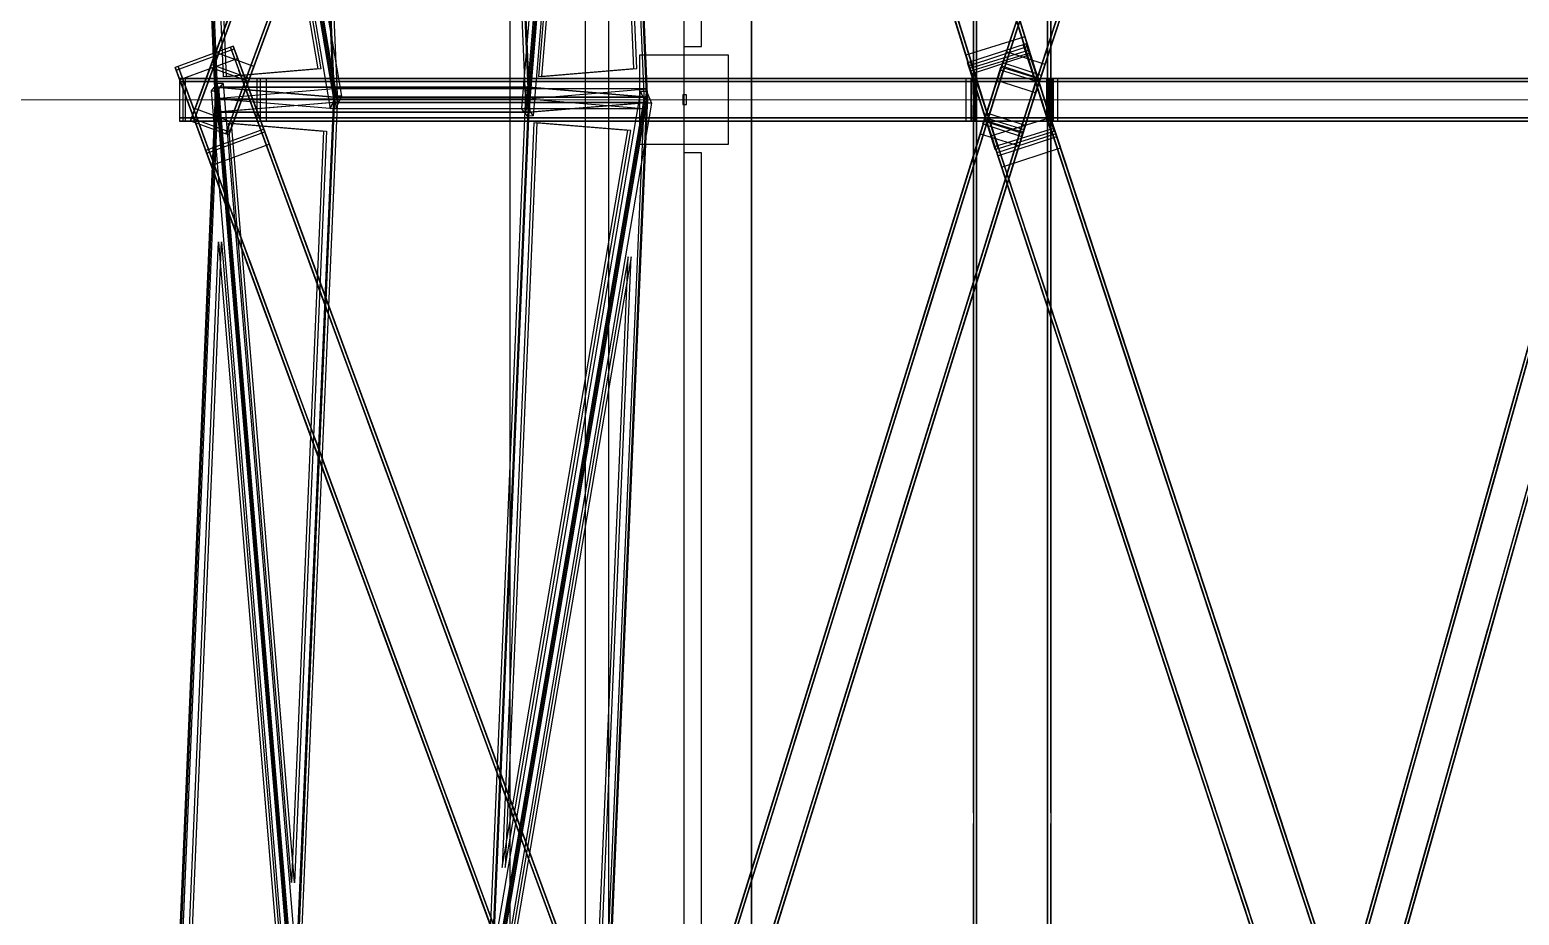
# Model space of a CAD drawing. Header units: millimetres. Extents: x -52000 to 48850, y -48850 to 51750.
# Drawn here: x -27384 to -19679, y -4219 to 362 of the extents above; entities that cross this region are included whole.
import ezdxf

# ---------------------------------------------------------------- set-up
doc = ezdxf.new("R2010")
doc.units = ezdxf.units.MM
for name, color, linetype, lineweight in [('D-BMK-AXIS', 7, 'Continuous', 13), ('D-STR-BASE', 7, 'Continuous', 25), ('D-STR-STRC', 7, 'Continuous', 25)]:
    doc.layers.add(name, color=color, linetype=linetype, lineweight=lineweight)

msp = doc.modelspace()

# ---------------------------------------------------------------- linework, layer by layer
at = {"layer": 'D-BMK-AXIS'}
msp.add_line((-52000, 0), (43500, 0), dxfattribs=at)
at = {"layer": 'D-STR-BASE'}
for points in [[(-24900, -22900), (24900, -22900), (24900, 22900), (-24900, 22900)], [(-24390, 22450), (-24390, -22450), (-24510, -22450), (-24510, 22450)], [(-24390, 22450), (-24390, -22450), (-24510, -22450), (-24510, 22450)], [(-24000, 22000), (-24000, -22000), (-23650, -22000), (-23650, 22000)], [(-24000, 22000), (-24000, -22000), (-23650, -22000), (-23650, 22000)], [(-24000, 22000), (-24000, -22000), (-23650, -22000), (-23650, 22000)], [(-24000, 22000), (-24000, -22000), (-23650, -22000), (-23650, 22000)], [(-24000, 22000), (-24000, -22000), (-23650, -22000), (-23650, 22000)], [(-24000, 22000), (-24000, -22000), (-23650, -22000), (-23650, 22000)], [(-24000, 22000), (-24000, -22000), (-23650, -22000), (-23650, 22000)], [(-24000, 22000), (-24000, -22000), (-23650, -22000), (-23650, 22000)], [(-23650, -21650), (23650, -21650), (23650, 21650), (-23650, 21650)], [(-23650, -21650), (23650, -21650), (23650, 21650), (-23650, 21650)], [(-23650, -21650), (23650, -21650), (23650, 21650), (-23650, 21650)], [(-23650, -21650), (23650, -21650), (23650, 21650), (-23650, 21650)], [(-24000, 5225), (-24000, 275), (-23910, 275), (-23910, 5225)], [(-24000, 5225), (-24000, 275), (-23910, 275), (-23910, 5225)], [(-24230, -230), (-23770, -230), (-23770, 230), (-24230, 230)], [(-24006, 25), (-24006, -25), (-23986, -25), (-23986, 25)], [(-24000, -275), (-24000, -5225), (-23910, -5225), (-23910, -275)], [(-24000, -275), (-24000, -5225), (-23910, -5225), (-23910, -275)]]:
    msp.add_lwpolyline(points, close=True, dxfattribs=at)
at = {"layer": 'D-STR-STRC'}
for points in [[(-22502.6, 22302.6), (-22502.6, -22302.6)], [(-22102.6, 22302.6), (-22102.6, -22302.6)], [(-26312.2, 13456.8), (-22214.7, 256.8)], [(-26308.1, 13443.7), (-22210.7, 243.7)], [(-26617.8, 13362), (-22520.4, 162)], [(-26613.7, 13348.9), (-22516.3, 148.9)], [(-26186.3, 13051.1), (-22088.8, -148.9)], [(-26182.2, 13038), (-22084.8, -162)], [(-26491.9, 12956.3), (-22394.4, -243.7)], [(-26487.8, 12943.2), (-22390.4, -256.8)], [(-26445.1, 181.7), (-22347.7, 11333)], [(-26450.2, 167.9), (-22352.7, 11319.1)], [(-26248, 109.3), (-22150.5, 11260.6)], [(-26253.1, 95.4), (-22155.6, 11246.7)], [(-26552, -109.3), (-22454.6, 11042)], [(-26546.9, -95.4), (-22449.5, 11055.8)], [(-26354.9, -181.7), (-22257.5, 10969.6)], [(-26349.8, -167.9), (-22252.4, 10983.4)], [(-22355.6, 175.4), (-19216.2, 9756.9)], [(-22350.7, 190.4), (-19211.2, 9771.9)], [(-22156, 110), (-19016.6, 9691.5)], [(-22151.1, 125), (-19011.7, 9706.6)], [(-22454, -125), (-19314.6, 9456.6)], [(-22449.1, -110), (-19309.7, 9471.6)], [(-22249.5, -175.4), (-19110.1, 9406.2)], [(-22254.4, -190.4), (-19115, 9391.2)], [(-24433.9, 4860), (-24840.9, -45.9)], [(-24403.1, 4860.3), (-24810.1, -45.6)], [(-26627, 4789.5), (-26422.4, -64.8)], [(-26621.7, 4789.9), (-26417, -64.4)], [(-26621.2, 4820.6), (-25802.5, 17.8)], [(-26590.4, 4820.8), (-25771.7, 18.1)], [(-26020.8, 4840.6), (-25813.7, -13.7)], [(-26015.4, 4841), (-25808.3, -13.3)], [(-25007, 4789.5), (-24802.4, -64.8)], [(-25001.7, 4789.9), (-24797, -64.4)], [(-24403.1, 4821.7), (-24810.1, -84.2)], [(-24372.3, 4822), (-24779.3, -83.9)], [(-24400.8, 4840.6), (-24193.7, -13.7)], [(-24395.4, 4841), (-24188.3, -13.3)], [(-26648.3, 4758.3), (-25829.5, -44.5)], [(-26617.4, 4758.5), (-25798.7, -44.3)], [(-22236.3, 326.4), (-22214.7, 256.8)], [(-26445.1, 181.7), (-26421.8, 245)], [(-26331.3, 276.9), (-22233.8, -10874.4)], [(-26331.3, 276.9), (-26308, 213.6)], [(-26326.2, 263.1), (-22228.8, -10888.2)], [(-22542, 231.5), (-22520.4, 162)], [(-22350.7, 190.4), (-22331.6, 248.6)], [(-22229.2, 290.1), (-19089.8, -9291.5)], [(-22229.2, 290.1), (-22210.2, 231.9)], [(-22224.3, 275.1), (-19084.9, -9306.5)], [(-26631.7, 166.5), (-22534.2, -10984.7)], [(-26631.7, 166.5), (-26608.4, 103.2)], [(-26461.7, -13044.5), (-22364.2, 155.5)], [(-26457.6, -13031.5), (-22360.2, 168.5)], [(-26248, 109.3), (-26224.7, 172.6)], [(-22533.3, 190.5), (-19393.9, -9391.1)], [(-22533.3, 190.5), (-22514.3, 132.2)], [(-22528.4, 175.5), (-19389, -9406.1)], [(-22381.8, 99), (-22360.2, 168.5)], [(-22365.2, -10986.3), (-19225.8, 165)], [(-22361.1, -10971.9), (-19221.7, 179.4)], [(-22151.1, 125), (-22132, 183.2)], [(-26626.6, 152.7), (-22529.1, -10998.6)], [(-26609.8, 110), (-22512.4, 110)], [(-26609.8, 110), (-26579.8, 110)], [(-26590.7, 110), (-22493.3, 110)], [(-26414.7, 84.1), (-26007.7, -4821.8)], [(-26383.9, 83.8), (-25976.9, -4822.1)], [(-26261.1, -13106.8), (-22163.7, 93.2)], [(-26257.1, -13093.7), (-22159.6, 106.3)], [(-26209.3, 110), (-22111.8, 110)], [(-26190.2, 110), (-22092.7, 110)], [(-26190.2, 110), (-26160.1, 110)], [(-22542.4, 110), (-22512.4, 110)], [(-22516.4, 110), (-19377, 110)], [(-22516.4, 110), (-22492.9, 110)], [(-22497, 110), (-19357.5, 110)], [(-22181.2, 36.7), (-22159.6, 106.3)], [(-22163, -11043.2), (-19023.6, 108.1)], [(-22159, -11028.8), (-19019.6, 122.5)], [(-22122.8, 110), (-22092.7, 110)], [(-22108.1, 110), (-18968.7, 110)], [(-22088.7, 110), (-18949.3, 110)], [(-22088.7, 110), (-22065.2, 110)], [(-26422.4, 64.8), (-26627, -4789.5)], [(-26417, 64.4), (-26621.7, -4789.9)], [(-26445.5, 45.7), (-26038.5, -4860.1)], [(-26424.6, 4.6), (-26421.7, -64.8)], [(-26421.7, 64.8), (-26424.2, 5.3)], [(-26414.6, 45.5), (-26007.7, -4860.4)], [(-25813.7, 13.7), (-26020.8, -4840.6)], [(-25808.3, 13.3), (-26015.4, -4841)], [(-25810.9, 56.1), (-25807.9, -13.3)], [(-25807.9, 13.3), (-25810.4, -46.2)], [(-24225, 44.6), (-25043.7, -4758.1)], [(-24194.1, 44.4), (-25012.9, -4758.4)], [(-24802.4, 64.8), (-25007, -4789.5)], [(-24797, 64.4), (-25001.7, -4789.9)], [(-24805.7, 4.6), (-24802.8, -64.8)], [(-24802.8, 64.8), (-24805.3, 5.3)], [(-24193.7, 13.7), (-24400.8, -4840.6)], [(-24188.3, 13.3), (-24395.4, -4841)], [(-24192, 56.1), (-24189, -13.3)], [(-24189, 13.3), (-24191.6, -46.2)], [(-26552, -109.3), (-26528.8, -46)], [(-24197.9, -17.7), (-25016.6, -4820.5)], [(-24167.1, -18), (-24985.8, -4820.7)], [(-22454, -125), (-22434.9, -66.8)], [(-26609.8, -110), (-22512.4, -110)], [(-26609.8, -110), (-26579.8, -110)], [(-26590.7, -110), (-22493.3, -110)], [(-26542.9, -13306.3), (-22445.5, -106.3)], [(-26538.9, -13293.2), (-22441.4, -93.2)], [(-26354.9, -181.7), (-26331.6, -118.4)], [(-26209.3, -110), (-22111.8, -110)], [(-26190.2, -110), (-22092.7, -110)], [(-26190.2, -110), (-26160.1, -110)], [(-26173.4, -152.7), (-22076, -11304)], [(-22542.4, -110), (-22512.4, -110)], [(-22516.4, -110), (-19377, -110)], [(-22516.4, -110), (-22492.9, -110)], [(-22497, -110), (-19357.5, -110)], [(-22467.1, -175.8), (-22445.5, -106.3)], [(-22446.1, -11273.7), (-19306.7, -122.5)], [(-22442.1, -11259.4), (-19302.6, -108.1)], [(-22254.4, -190.4), (-22235.4, -132.1)], [(-22122.8, -110), (-22092.7, -110)], [(-22108.1, -110), (-18968.7, -110)], [(-22106.4, -92.4), (-22084.8, -162)], [(-22088.7, -110), (-18949.3, -110)], [(-22088.7, -110), (-22065.2, -110)], [(-26342.4, -13368.5), (-22244.9, -168.5)], [(-26338.3, -13355.5), (-22240.9, -155.5)], [(-26168.3, -166.5), (-22070.9, -11317.8)], [(-26168.3, -166.5), (-26145.1, -229.9)], [(-22412, -187.3), (-22390.4, -256.8)], [(-22266.5, -238.1), (-22244.9, -168.5)], [(-22244, -11330.6), (-19104.5, -179.4)], [(-22239.9, -11316.3), (-19100.5, -165)], [(-22076.7, -175.5), (-18937.3, -9757)], [(-22071.8, -190.5), (-18932.4, -9772)], [(-22071.8, -190.5), (-22052.7, -248.7)], [(-26473.8, -263.1), (-22376.4, -11414.3)], [(-26468.7, -276.9), (-22371.3, -11428.2)], [(-26468.7, -276.9), (-26445.4, -340.2)], [(-22380.8, -275.1), (-19241.4, -9856.7)], [(-22375.9, -290.1), (-19236.4, -9871.7)], [(-22375.9, -290.1), (-22356.8, -348.3)]]:
    msp.add_lwpolyline(points, dxfattribs=at)
for points in [[(-22486.6, 22302.6), (-22486.6, 22302.6), (-22486.6, -22302.6), (-22486.6, -22302.6)], [(-22118.6, 22302.6), (-22118.6, 22302.6), (-22118.6, -22302.6), (-22118.6, -22302.6)], [(-26327.5, 13452.1), (-26197.5, 13033.3), (-22100, -166.7), (-22230, 252.1)], [(-26312.2, 13456.8), (-26182.2, 13038), (-22084.8, -162), (-22214.7, 256.8)], [(-26617.8, 13362), (-26487.8, 12943.2), (-22390.4, -256.8), (-22520.4, 162)], [(-26602.5, 13366.7), (-26472.5, 12947.9), (-22375.1, -252.1), (-22505.1, 166.7)], [(-26552, -109.3), (-26445.1, 181.7), (-22347.7, 11333), (-22454.6, 11042)], [(-26537, -114.8), (-26430.1, 176.2), (-22332.6, 11327.5), (-22439.6, 11036.5)], [(-26369.9, -176.2), (-26263, 114.8), (-22165.6, 11266.1), (-22272.5, 10975.1)], [(-26354.9, -181.7), (-26248, 109.3), (-22150.5, 11260.6), (-22257.5, 10969.6)], [(-22454, -125), (-22350.7, 190.4), (-19211.2, 9771.9), (-19314.6, 9456.6)], [(-22438.8, -130), (-22335.5, 185.4), (-19196, 9767), (-19299.4, 9451.6)], [(-22269.7, -185.4), (-22166.3, 130), (-19026.9, 9711.5), (-19130.2, 9396.2)], [(-22254.4, -190.4), (-22151.1, 125), (-19011.7, 9706.6), (-19115, 9391.2)], [(-26627, 4789.5), (-26015.4, 4841), (-25808.3, -13.3)], [(-26627, 4789.5), (-25808.3, -13.3), (-26422.4, -64.8)], [(-26611.6, 4789.6), (-26000, 4841.2), (-25792.9, -13.2)], [(-26611.6, 4789.6), (-25792.9, -13.1), (-26407, -64.7)], [(-24410.8, 4840.9), (-25022.5, 4789.4), (-24817.8, -65)], [(-24395.4, 4841), (-25007, 4789.5), (-24802.4, -64.8)], [(-24410.8, 4840.9), (-24817.8, -65), (-24203.7, -13.4)], [(-24395.4, 4841), (-24802.4, -64.8), (-24188.3, -13.3)], [(-24425.6, 4050.9), (-24751.7, 120.7), (-24259.7, 162)], [(-24410.2, 4051), (-24736.2, 120.9), (-24244.3, 162.2)], [(-26544.1, 3973.1), (-25894.1, 159.7), (-26381.6, 118.7)], [(-26528.7, 3973.3), (-25878.7, 159.8), (-26366.2, 118.9)], [(-22502.6, 3689.6), (-22502.6, 3689.6), (-22502.6, 27.5), (-22502.6, 27.5)], [(-22486.6, 3689.6), (-22486.6, 3689.6), (-22486.6, 27.5), (-22486.6, 27.5)], [(-22118.6, 3689.6), (-22118.6, 3689.6), (-22118.6, 27.5), (-22118.6, 27.5)], [(-22102.6, 3689.6), (-22102.6, 3689.6), (-22102.6, 27.5), (-22102.6, 27.5)], [(-22548.3, 1277.3), (-22443.7, 940.3), (-22139.5, -39.7)], [(-22547.7, 1275.5), (-22243.5, 295.5), (-22138.9, -41.5)], [(-22533, 1282.1), (-22428.4, 945.1), (-22124.2, -34.9)], [(-22532.4, 1280.2), (-22228.2, 300.2), (-22123.6, -36.8)], [(-22838.6, 1187.2), (-22734, 850.2), (-22429.8, -129.8)], [(-22838, 1185.3), (-22533.8, 205.3), (-22429.2, -131.6)], [(-22823.3, 1191.9), (-22718.7, 855), (-22414.5, -125)], [(-22822.8, 1190.1), (-22518.6, 210.1), (-22414, -126.9)], [(-26508.1, 10.2), (-26206.8, 830.3), (-26131.7, 1034.7)], [(-26507.1, 12.9), (-26432, 217.3), (-26130.7, 1037.4)], [(-26493.1, 4.7), (-26191.8, 824.8), (-26116.7, 1029.2)], [(-26492.1, 7.4), (-26417, 211.8), (-26115.7, 1031.9)], [(-26326, -56.7), (-26024.7, 763.4), (-25949.6, 967.8)], [(-26325, -54), (-26249.9, 150.4), (-25948.6, 970.5)], [(-26311, -62.2), (-26009.7, 757.9), (-25934.6, 962.3)], [(-26310, -59.5), (-26234.9, 144.9), (-25933.6, 964.9)], [(-22416.5, -10.5), (-22187.8, 687.5), (-22115.2, 909)], [(-22414, -2.9), (-22341.4, 218.6), (-22112.7, 916.6)], [(-22401.3, -15.5), (-22172.6, 682.5), (-22100, 904)], [(-22398.8, -7.9), (-22326.2, 213.6), (-22097.5, 911.6)], [(-22232.1, -70.9), (-22003.4, 627.1), (-21930.9, 848.6)], [(-22229.7, -63.3), (-22157.1, 158.2), (-21928.4, 856.2)], [(-22214.5, -68.3), (-22141.9, 153.2), (-21913.2, 851.2)], [(-22216.9, -75.9), (-21988.2, 622.1), (-21915.7, 843.6)], [(-22236.3, 326.4), (-22542, 231.5), (-22412, -187.3), (-22106.4, -92.4)], [(-26331.3, 276.9), (-26631.7, 166.5), (-26626.6, 152.7), (-26326.2, 263.1)], [(-26331.3, 276.9), (-26631.7, 166.5), (-26468.7, -276.9), (-26168.3, -166.5)], [(-26528.8, -46), (-26331.6, -118.4), (-26224.7, 172.6), (-26421.8, 245)], [(-26346.3, 271.4), (-26183.4, -172.1), (-22085.9, -11323.3), (-22248.9, -10879.9)], [(-26331.3, 276.9), (-26168.3, -166.5), (-22070.9, -11317.8), (-22233.8, -10874.4)], [(-22229.2, 290.1), (-22533.3, 190.5), (-22528.4, 175.5), (-22224.3, 275.1)], [(-22229.2, 290.1), (-22533.3, 190.5), (-22375.9, -290.1), (-22071.8, -190.5)], [(-22214.7, 256.8), (-22520.4, 162), (-22516.3, 148.9), (-22210.7, 243.7)], [(-22214.7, 256.8), (-22520.4, 162), (-22390.4, -256.8), (-22084.8, -162)], [(-22210.2, 231.9), (-22514.3, 132.2), (-22356.8, -348.3), (-22052.7, -248.7)], [(-22434.9, -66.8), (-22235.4, -132.1), (-22132, 183.2), (-22331.6, 248.6)], [(-22244.5, 285.1), (-22087, -195.5), (-18947.6, -9777), (-19105, -9296.4)], [(-22229.2, 290.1), (-22071.8, -190.5), (-18932.4, -9772), (-19089.8, -9291.5)], [(-26631.7, 166.5), (-26468.7, -276.9), (-22371.3, -11428.2), (-22534.2, -10984.7)], [(-26616.6, 172.1), (-26453.7, -271.4), (-22356.3, -11422.7), (-22519.2, -10979.2)], [(-26308, 213.6), (-26608.4, 103.2), (-26445.4, -340.2), (-26145.1, -229.9)], [(-26552, -109.3), (-26354.9, -181.7), (-26248, 109.3), (-26445.1, 181.7)], [(-26542.9, -13306.3), (-26457.6, -13031.5), (-22360.2, 168.5), (-22445.5, -106.3)], [(-26527.7, -13311), (-26442.3, -13036.2), (-22344.9, 163.8), (-22430.2, -111)], [(-26450.2, 167.9), (-26253.1, 95.4), (-26248, 109.3), (-26445.1, 181.7)], [(-26287.4, 157.4), (-25986, -662.7), (-25854.9, -1019.5)], [(-26286.4, 154.7), (-26155.3, -202.1), (-25853.9, -1022.2)], [(-22533.3, 190.5), (-22375.9, -290.1), (-19236.4, -9871.7), (-19393.9, -9391.1)], [(-22518.1, 195.5), (-22360.7, -285.1), (-19221.2, -9866.7), (-19378.7, -9386.1)], [(-22454, -125), (-22254.4, -190.4), (-22151.1, 125), (-22350.7, 190.4)], [(-22446.1, -11273.7), (-22361.1, -10971.9), (-19221.7, 179.4), (-19306.7, -122.5)], [(-22445.5, -106.3), (-22244.9, -168.5), (-22159.6, 106.3), (-22360.2, 168.5)], [(-22430.7, -11278.1), (-22345.7, -10976.2), (-19206.3, 175), (-19291.3, -126.8)], [(-22364.2, 155.5), (-22163.7, 93.2), (-22159.6, 106.3), (-22360.2, 168.5)], [(-22355.6, 175.4), (-22156, 110), (-22151.1, 125), (-22350.7, 190.4)], [(-22206.9, 170.6), (-21978.2, -527.4), (-21851.5, -914.1)], [(-22204.5, 163.1), (-22077.7, -223.7), (-21849, -921.7)], [(-22191.7, 175.6), (-21963, -522.4), (-21836.3, -909.1)], [(-22189.3, 168), (-22062.5, -218.7), (-21833.8, -916.7)], [(-26590.7, -110), (-26590.7, 110), (-26609.8, 110), (-26609.8, -110)], [(-26190.2, 110), (-26609.8, 110), (-22512.4, 110), (-22092.7, 110)], [(-26190.2, -110), (-26190.2, 110), (-26609.8, 110), (-26609.8, -110)], [(-26190.2, 94), (-26609.8, 94), (-22512.4, 94), (-22092.7, 94)], [(-26160.1, -110), (-26160.1, 110), (-26579.8, 110), (-26579.8, -110)], [(-26241.2, 110), (-26541.6, 110), (-26252, 110)], [(-26241.2, 94), (-26541.6, 94), (-26252, 94)], [(-26414.6, 45.5), (-26383.9, 83.8), (-26414.7, 84.1), (-26445.5, 45.7)], [(-26357.7, -13363.8), (-26272.3, -13089), (-22174.9, 111), (-22260.2, -163.8)], [(-26342.4, -13368.5), (-26257.1, -13093.7), (-22159.6, 106.3), (-22244.9, -168.5)], [(-26302.4, 151.9), (-26001.1, -668.2), (-25870, -1025)], [(-26301.4, 149.2), (-26170.3, -207.7), (-25869, -1027.7)], [(-25921.5, 110), (-26222, 110), (-25910.6, 110)], [(-25921.5, 94), (-26222, 94), (-25910.6, 94)], [(-26190.2, -110), (-26190.2, 110), (-26209.3, 110), (-26209.3, -110)], [(-26184.7, 110), (-25895.1, 110), (-26195.6, 110)], [(-26184.7, 94), (-25895.1, 94), (-26195.6, 94)], [(-25580.1, 110), (-25880.5, 110), (-25569.1, 110)], [(-25580.1, 94), (-25880.5, 94), (-25569.1, 94)], [(-25865.1, 110), (-25553.7, 110), (-25854.1, 110)], [(-25865.1, 94), (-25553.7, 94), (-25854.1, 94)], [(-25238.6, 110), (-25539, 110), (-25227.7, 110)], [(-25238.6, 94), (-25539, 94), (-25227.7, 94)], [(-25523.6, 110), (-25212.2, 110), (-25512.7, 110)], [(-25523.6, 94), (-25212.2, 94), (-25512.7, 94)], [(-24897.2, 110), (-25197.6, 110), (-24886.2, 110)], [(-24897.2, 94), (-25197.6, 94), (-24886.2, 94)], [(-25182.2, 110), (-24870.8, 110), (-25171.2, 110)], [(-25182.2, 94), (-24870.8, 94), (-25171.2, 94)], [(-24555.7, 110), (-24856.1, 110), (-24544.7, 110)], [(-24555.7, 94), (-24856.1, 94), (-24544.7, 94)], [(-24840.7, 110), (-24529.3, 110), (-24829.8, 110)], [(-24840.7, 94), (-24529.3, 94), (-24829.8, 94)], [(-24214.3, 110), (-24514.7, 110), (-24203.3, 110)], [(-24214.3, 94), (-24514.7, 94), (-24203.3, 94)], [(-24499.3, 110), (-24187.9, 110), (-24488.3, 110)], [(-24499.3, 94), (-24187.9, 94), (-24488.3, 94)], [(-23872.8, 110), (-24173.2, 110), (-23861.8, 110)], [(-23872.8, 94), (-24173.2, 94), (-23861.8, 94)], [(-24157.8, 110), (-23846.4, 110), (-24146.8, 110)], [(-24157.8, 94), (-23846.4, 94), (-24146.8, 94)], [(-23531.4, 110), (-23831.8, 110), (-23520.4, 110)], [(-23531.4, 94), (-23831.8, 94), (-23520.4, 94)], [(-23816.4, 110), (-23505, 110), (-23805.4, 110)], [(-23816.4, 94), (-23505, 94), (-23805.4, 94)], [(-23189.9, 110), (-23490.3, 110), (-23178.9, 110)], [(-23189.9, 94), (-23490.3, 94), (-23178.9, 94)], [(-23474.9, 110), (-23163.5, 110), (-23463.9, 110)], [(-23474.9, 94), (-23163.5, 94), (-23463.9, 94)], [(-22848.4, 110), (-23148.9, 110), (-22837.5, 110)], [(-22848.4, 94), (-23148.9, 94), (-22837.5, 94)], [(-23133.5, 110), (-22822.1, 110), (-23122.5, 110)], [(-23133.5, 94), (-22822.1, 94), (-23122.5, 94)], [(-22507, 110), (-22807.4, 110), (-22517.8, 110)], [(-22507, 94), (-22807.4, 94), (-22517.8, 94)], [(-22792, 110), (-22480.6, 110), (-22781, 110)], [(-22792, 94), (-22480.6, 94), (-22781, 94)], [(-22122.8, -110), (-22122.8, 110), (-22542.4, 110), (-22542.4, -110)], [(-22497, -110), (-22497, 110), (-22516.4, 110), (-22516.4, -110)], [(-22088.7, 110), (-22516.4, 110), (-19377, 110), (-18949.3, 110)], [(-22088.7, -110), (-22088.7, 110), (-22516.4, 110), (-22516.4, -110)], [(-22088.7, 94), (-22516.4, 94), (-19377, 94), (-18949.3, 94)], [(-22493.3, -110), (-22493.3, 110), (-22512.4, 110), (-22512.4, -110)], [(-22092.7, -110), (-22092.7, 110), (-22512.4, 110), (-22512.4, -110)], [(-22065.2, -110), (-22065.2, 110), (-22492.9, 110), (-22492.9, -110)], [(-22480.6, 81), (-22251.9, -617), (-22125.2, -1003.7)], [(-22467.1, -175.8), (-22266.5, -238.1), (-22181.2, 36.7), (-22381.8, 99)], [(-22450.5, 110), (-22160.9, 110), (-22461.4, 110)], [(-22450.5, 94), (-22160.9, 94), (-22461.4, 94)], [(-22147.9, 110), (-22454.1, 110), (-22232.9, 110)], [(-22147.9, 94), (-22454.1, 94), (-22232.9, 94)], [(-22259.4, -11326.3), (-22174.4, -11024.5), (-19035, 126.8), (-19119.9, -175)], [(-22244, -11330.6), (-22159, -11028.8), (-19019.6, 122.5), (-19104.5, -179.4)], [(-21903.3, 110), (-22209.5, 110), (-21971.3, 110)], [(-21903.3, 94), (-22209.5, 94), (-21971.3, 94)], [(-22093.6, 110), (-21872.4, 110), (-22178.6, 110)], [(-22093.6, 94), (-21872.4, 94), (-22178.6, 94)], [(-22092.7, -110), (-22092.7, 110), (-22111.8, 110), (-22111.8, -110)], [(-22088.7, -110), (-22088.7, 110), (-22108.1, 110), (-22108.1, -110)], [(-21641.6, 110), (-21947.8, 110), (-21709.7, 110)], [(-21641.6, 94), (-21947.8, 94), (-21709.7, 94)], [(-21849, 110), (-21610.8, 110), (-21917, 110)], [(-21849, 94), (-21610.8, 94), (-21917, 94)], [(-21380, 110), (-21686.2, 110), (-21448.1, 110)], [(-21380, 94), (-21686.2, 94), (-21448.1, 94)], [(-21587.3, 110), (-21349.2, 110), (-21655.4, 110)], [(-21587.3, 94), (-21349.2, 94), (-21655.4, 94)], [(-21118.4, 110), (-21424.6, 110), (-21186.5, 110)], [(-21118.4, 94), (-21424.6, 94), (-21186.5, 94)], [(-21325.7, 110), (-21087.6, 110), (-21393.8, 110)], [(-21325.7, 94), (-21087.6, 94), (-21393.8, 94)], [(-20856.8, 110), (-21163, 110), (-20924.8, 110)], [(-20856.8, 94), (-21163, 94), (-20924.8, 94)], [(-21064.1, 110), (-20826, 110), (-21132.1, 110)], [(-21064.1, 94), (-20826, 94), (-21132.1, 94)], [(-20595.2, 110), (-20901.4, 110), (-20663.2, 110)], [(-20595.2, 94), (-20901.4, 94), (-20663.2, 94)], [(-20802.5, 110), (-20564.3, 110), (-20870.5, 110)], [(-20802.5, 94), (-20564.3, 94), (-20870.5, 94)], [(-20333.5, 110), (-20639.7, 110), (-20401.6, 110)], [(-20333.5, 94), (-20639.7, 94), (-20401.6, 94)], [(-20540.9, 110), (-20302.7, 110), (-20608.9, 110)], [(-20540.9, 94), (-20302.7, 94), (-20608.9, 94)], [(-20071.9, 110), (-20378.1, 110), (-20140, 110)], [(-20071.9, 94), (-20378.1, 94), (-20140, 94)], [(-20279.2, 110), (-20041.1, 110), (-20347.3, 110)], [(-20279.2, 94), (-20041.1, 94), (-20347.3, 94)], [(-19810.3, 110), (-20116.5, 110), (-19878.4, 110)], [(-19810.3, 94), (-20116.5, 94), (-19878.4, 94)], [(-20017.6, 110), (-19779.5, 110), (-20085.7, 110)], [(-20017.6, 94), (-19779.5, 94), (-20085.7, 94)], [(-19548.7, 110), (-19854.9, 110), (-19616.7, 110)], [(-19548.7, 94), (-19854.9, 94), (-19616.7, 94)], [(-19756, 110), (-19517.9, 110), (-19824.1, 110)], [(-19756, 94), (-19517.9, 94), (-19824.1, 94)], [(-26422.4, 64.8), (-26015.4, -4841), (-26627, -4789.5)], [(-26407, 64.7), (-26000, -4841.2), (-26611.6, -4789.6)], [(-26587.7, 47), (-26286.4, -773), (-26155.3, -1129.9)], [(-26586.7, 44.3), (-26455.6, -312.5), (-26154.3, -1132.6)], [(-26572.7, 52.5), (-26271.4, -767.5), (-26140.3, -1124.4)], [(-26571.7, 49.8), (-26440.6, -307), (-26139.3, -1127)], [(-26424.6, 4.6), (-24805.7, 4.6), (-24192, 56.1), (-25810.9, 56.1)], [(-26424.2, 5.3), (-24805.3, 5.3), (-24191.6, -46.2), (-25810.4, -46.2)], [(-24797, 64.4), (-26417, 64.4), (-26422.4, 64.8), (-24802.4, 64.8)], [(-26422.4, 64.8), (-25808.3, 13.3), (-26015.4, -4841)], [(-26421.7, 64.8), (-24802.8, 64.8), (-24189, 13.3), (-25807.9, 13.3)], [(-26407, 64.7), (-25792.9, 13.2), (-26000, -4841.2)], [(-25798.7, -44.3), (-25771.7, 18.1), (-25802.5, 17.8), (-25829.5, -44.5)], [(-25813.7, 13.7), (-24193.7, 13.7), (-24188.3, 13.3), (-25808.3, 13.3)], [(-24203.7, 13.4), (-24817.8, 65), (-25022.5, -4789.4)], [(-24203.7, 13.4), (-25022.5, -4789.4), (-24410.8, -4840.9)], [(-24188.3, 13.3), (-24802.4, 64.8), (-25007, -4789.5)], [(-24188.3, 13.3), (-25007, -4789.5), (-24395.4, -4841)], [(-24197.9, -17.7), (-24225, 44.6), (-24194.1, 44.4), (-24167.1, -18)], [(-22763.7, -1131.5), (-22703.8, -938.5), (-22399.6, 41.5)], [(-22763.2, -1129.7), (-22459, -149.7), (-22399, 43.4)], [(-22748.5, -1136.3), (-22688.5, -943.2), (-22384.3, 36.7)], [(-22747.9, -1134.4), (-22443.7, -154.4), (-22383.8, 38.6)], [(-22495.8, 76), (-22267.1, -622), (-22140.4, -1008.7)], [(-22493.3, 68.4), (-22366.6, -318.3), (-22137.9, -1016.3)], [(-22478.1, 73.4), (-22351.4, -313.3), (-22122.7, -1011.3)], [(-24797, -64.4), (-26417, -64.4), (-26422.4, -64.8), (-24802.4, -64.8)], [(-26421.7, -64.8), (-24802.8, -64.8), (-24189, -13.3), (-25807.9, -13.3)], [(-25813.7, -13.7), (-24193.7, -13.7), (-24188.3, -13.3), (-25808.3, -13.3)], [(-24810.1, -84.2), (-24840.9, -45.9), (-24810.1, -45.6), (-24779.3, -83.9)], [(-22578.5, -1189), (-22518.5, -996), (-22214.3, -16)], [(-22577.9, -1187.2), (-22273.7, -207.2), (-22213.8, -14.2)], [(-22563.2, -1193.8), (-22503.3, -1000.8), (-22199.1, -20.8)], [(-22562.6, -1191.9), (-22258.4, -211.9), (-22198.5, -18.9)], [(-22502.6, -27.5), (-22502.6, -27.5), (-22502.6, -3689.6), (-22502.6, -3689.6)], [(-22486.6, -27.5), (-22486.6, -27.5), (-22486.6, -3689.6), (-22486.6, -3689.6)], [(-22118.6, -27.5), (-22118.6, -27.5), (-22118.6, -3689.6), (-22118.6, -3689.6)], [(-22102.6, -27.5), (-22102.6, -27.5), (-22102.6, -3689.6), (-22102.6, -3689.6)], [(-26190.2, -94), (-26609.8, -94), (-22512.4, -94), (-22092.7, -94)], [(-26190.2, -110), (-26609.8, -110), (-22512.4, -110), (-22092.7, -110)], [(-26552, -109.3), (-26354.9, -181.7), (-26349.8, -167.9), (-26546.9, -95.4)], [(-26241.2, -94), (-26541.6, -94), (-26252, -94)], [(-26241.2, -110), (-26541.6, -110), (-26252, -110)], [(-26173.4, -152.7), (-26473.8, -263.1), (-26468.7, -276.9), (-26168.3, -166.5)], [(-26356.2, -120.9), (-25864.3, -162.2), (-26030.2, -4051)], [(-26340.8, -121), (-25848.9, -162.3), (-26014.8, -4051.1)], [(-25921.5, -94), (-26222, -94), (-25910.6, -94)], [(-25921.5, -110), (-26222, -110), (-25910.6, -110)], [(-26184.7, -94), (-25895.1, -94), (-26195.6, -94)], [(-26184.7, -110), (-25895.1, -110), (-26195.6, -110)], [(-25580.1, -94), (-25880.5, -94), (-25569.1, -94)], [(-25580.1, -110), (-25880.5, -110), (-25569.1, -110)], [(-25865.1, -94), (-25553.7, -94), (-25854.1, -94)], [(-25865.1, -110), (-25553.7, -110), (-25854.1, -110)], [(-25238.6, -94), (-25539, -94), (-25227.7, -94)], [(-25238.6, -110), (-25539, -110), (-25227.7, -110)], [(-25523.6, -94), (-25212.2, -94), (-25512.7, -94)], [(-25523.6, -110), (-25212.2, -110), (-25512.7, -110)], [(-24897.2, -94), (-25197.6, -94), (-24886.2, -94)], [(-24897.2, -110), (-25197.6, -110), (-24886.2, -110)], [(-25182.2, -94), (-24870.8, -94), (-25171.2, -94)], [(-25182.2, -110), (-24870.8, -110), (-25171.2, -110)], [(-24289.5, -159.5), (-24777.1, -118.6), (-24939.6, -3973)], [(-24274.1, -159.7), (-24761.6, -118.7), (-24924.1, -3973.1)], [(-24555.7, -94), (-24856.1, -94), (-24544.7, -94)], [(-24555.7, -110), (-24856.1, -110), (-24544.7, -110)], [(-24840.7, -94), (-24529.3, -94), (-24829.8, -94)], [(-24840.7, -110), (-24529.3, -110), (-24829.8, -110)], [(-24214.3, -94), (-24514.7, -94), (-24203.3, -94)], [(-24214.3, -110), (-24514.7, -110), (-24203.3, -110)], [(-24499.3, -94), (-24187.9, -94), (-24488.3, -94)], [(-24499.3, -110), (-24187.9, -110), (-24488.3, -110)], [(-23872.8, -94), (-24173.2, -94), (-23861.8, -94)], [(-23872.8, -110), (-24173.2, -110), (-23861.8, -110)], [(-24157.8, -94), (-23846.4, -94), (-24146.8, -94)], [(-24157.8, -110), (-23846.4, -110), (-24146.8, -110)], [(-23531.4, -94), (-23831.8, -94), (-23520.4, -94)], [(-23531.4, -110), (-23831.8, -110), (-23520.4, -110)], [(-23816.4, -94), (-23505, -94), (-23805.4, -94)], [(-23816.4, -110), (-23505, -110), (-23805.4, -110)], [(-23189.9, -94), (-23490.3, -94), (-23178.9, -94)], [(-23189.9, -110), (-23490.3, -110), (-23178.9, -110)], [(-23474.9, -94), (-23163.5, -94), (-23463.9, -94)], [(-23474.9, -110), (-23163.5, -110), (-23463.9, -110)], [(-22848.4, -94), (-23148.9, -94), (-22837.5, -94)], [(-22848.4, -110), (-23148.9, -110), (-22837.5, -110)], [(-23133.5, -94), (-22822.1, -94), (-23122.5, -94)], [(-23133.5, -110), (-22822.1, -110), (-23122.5, -110)], [(-22507, -94), (-22807.4, -94), (-22517.8, -94)], [(-22507, -110), (-22807.4, -110), (-22517.8, -110)], [(-22792, -94), (-22480.6, -94), (-22781, -94)], [(-22792, -110), (-22480.6, -110), (-22781, -110)], [(-22088.7, -94), (-22516.4, -94), (-19377, -94), (-18949.3, -94)], [(-22088.7, -110), (-22516.4, -110), (-19377, -110), (-18949.3, -110)], [(-22450.5, -94), (-22160.9, -94), (-22461.4, -94)], [(-22450.5, -110), (-22160.9, -110), (-22461.4, -110)], [(-22147.9, -94), (-22454.1, -94), (-22232.9, -94)], [(-22147.9, -110), (-22454.1, -110), (-22232.9, -110)], [(-22454, -125), (-22254.4, -190.4), (-22249.5, -175.4), (-22449.1, -110)], [(-22445.5, -106.3), (-22244.9, -168.5), (-22240.9, -155.5), (-22441.4, -93.2)], [(-22088.8, -148.9), (-22394.4, -243.7), (-22390.4, -256.8), (-22084.8, -162)], [(-21903.3, -94), (-22209.5, -94), (-21971.3, -94)], [(-21903.3, -110), (-22209.5, -110), (-21971.3, -110)], [(-22093.6, -94), (-21872.4, -94), (-22178.6, -94)], [(-22093.6, -110), (-21872.4, -110), (-22178.6, -110)], [(-21641.6, -94), (-21947.8, -94), (-21709.7, -94)], [(-21641.6, -110), (-21947.8, -110), (-21709.7, -110)], [(-21849, -94), (-21610.8, -94), (-21917, -94)], [(-21849, -110), (-21610.8, -110), (-21917, -110)], [(-21380, -94), (-21686.2, -94), (-21448.1, -94)], [(-21380, -110), (-21686.2, -110), (-21448.1, -110)], [(-21587.3, -94), (-21349.2, -94), (-21655.4, -94)], [(-21587.3, -110), (-21349.2, -110), (-21655.4, -110)], [(-21118.4, -94), (-21424.6, -94), (-21186.5, -94)], [(-21118.4, -110), (-21424.6, -110), (-21186.5, -110)], [(-21325.7, -94), (-21087.6, -94), (-21393.8, -94)], [(-21325.7, -110), (-21087.6, -110), (-21393.8, -110)], [(-20856.8, -94), (-21163, -94), (-20924.8, -94)], [(-20856.8, -110), (-21163, -110), (-20924.8, -110)], [(-21064.1, -94), (-20826, -94), (-21132.1, -94)], [(-21064.1, -110), (-20826, -110), (-21132.1, -110)], [(-20595.2, -94), (-20901.4, -94), (-20663.2, -94)], [(-20595.2, -110), (-20901.4, -110), (-20663.2, -110)], [(-20802.5, -94), (-20564.3, -94), (-20870.5, -94)], [(-20802.5, -110), (-20564.3, -110), (-20870.5, -110)], [(-20333.5, -94), (-20639.7, -94), (-20401.6, -94)], [(-20333.5, -110), (-20639.7, -110), (-20401.6, -110)], [(-20540.9, -94), (-20302.7, -94), (-20608.9, -94)], [(-20540.9, -110), (-20302.7, -110), (-20608.9, -110)], [(-20071.9, -94), (-20378.1, -94), (-20140, -94)], [(-20071.9, -110), (-20378.1, -110), (-20140, -110)], [(-20279.2, -94), (-20041.1, -94), (-20347.3, -94)], [(-20279.2, -110), (-20041.1, -110), (-20347.3, -110)], [(-19810.3, -94), (-20116.5, -94), (-19878.4, -94)], [(-19810.3, -110), (-20116.5, -110), (-19878.4, -110)], [(-20017.6, -94), (-19779.5, -94), (-20085.7, -94)], [(-20017.6, -110), (-19779.5, -110), (-20085.7, -110)], [(-19548.7, -94), (-19854.9, -94), (-19616.7, -94)], [(-19548.7, -110), (-19854.9, -110), (-19616.7, -110)], [(-19756, -94), (-19517.9, -94), (-19824.1, -94)], [(-19756, -110), (-19517.9, -110), (-19824.1, -110)], [(-22076.7, -175.5), (-22380.8, -275.1), (-22375.9, -290.1), (-22071.8, -190.5)], [(-21959.2, -585.6), (-21716.6, -1325.8), (-21589.9, -1712.5)], [(-21956.7, -593.2), (-21830, -979.9), (-21587.4, -1720.1)], [(-21944, -580.6), (-21701.4, -1320.8), (-21574.7, -1707.6)], [(-21941.5, -588.2), (-21814.8, -974.9), (-21572.2, -1715.1)], [(-22248, -680.3), (-22005.5, -1420.5), (-21878.8, -1807.2)], [(-22245.6, -687.8), (-22118.9, -1074.6), (-21876.3, -1814.8)], [(-22232.8, -675.3), (-21990.3, -1415.5), (-21863.6, -1802.2)], [(-22230.4, -682.9), (-22103.6, -1069.6), (-21861.1, -1809.8)], [(-26407.2, -734.6), (-26082, -4655.3), (-26570.8, -4614.1)], [(-26391.8, -734.7), (-26066.5, -4655.4), (-26555.4, -4614.2)], [(-25977.8, -731.5), (-25659.6, -1597.5), (-25528.5, -1954.3)], [(-25976.8, -734.2), (-25845.7, -1091), (-25527.5, -1957)], [(-25962.8, -726), (-25644.6, -1591.9), (-25513.5, -1948.8)], [(-25961.8, -728.7), (-25830.7, -1085.5), (-25512.5, -1951.5)], [(-26263.1, -836.4), (-25945, -1702.3), (-25813.8, -2059.1)], [(-26262.2, -839), (-26131, -1195.9), (-25812.9, -2061.8)], [(-26248.1, -830.8), (-25929.9, -1696.8), (-25798.8, -2053.6)], [(-26247.1, -833.5), (-26116, -1190.4), (-25797.8, -2056.3)], [(-24287.9, -813.1), (-24936.2, -4616.5), (-24451.9, -4657.3)], [(-24272.5, -813.2), (-24920.8, -4616.6), (-24436.5, -4657.4)], [(-19808.8, -1905.8), (-19565.2, -1040.6), (-19505.5, -828.6)], [(-19807.8, -1902.3), (-19748.1, -1690.3), (-19504.5, -825.1)], [(-19793.4, -1910.2), (-19549.8, -1044.9), (-19490.1, -832.9)], [(-19792.4, -1906.6), (-19732.7, -1694.6), (-19489.1, -829.4)], [(-23105.2, -2231.5), (-23045.3, -2038.5), (-22725.4, -1008.1)], [(-23104.6, -2229.7), (-22784.8, -1199.2), (-22724.8, -1006.2)], [(-23089.9, -2236.3), (-23030, -2043.2), (-22710.1, -1012.8)], [(-23089.3, -2234.4), (-22769.5, -1204), (-22709.6, -1011)], [(-22919.9, -2289), (-22860, -2096), (-22540.1, -1065.6)], [(-22919.3, -2287.2), (-22599.5, -1256.8), (-22539.6, -1063.7)], [(-22904.6, -2293.8), (-22844.7, -2100.8), (-22524.9, -1070.3)], [(-22904.1, -2291.9), (-22584.2, -1261.5), (-22524.3, -1068.5)], [(-21697.5, -1384.1), (-21455, -2124.3), (-21328.3, -2511)], [(-21682.3, -1379.1), (-21439.8, -2119.3), (-21313.1, -2506)], [(-21679.8, -1386.7), (-21553.1, -1773.4), (-21310.6, -2513.6)], [(-21695.1, -1391.6), (-21568.3, -1778.4), (-21325.8, -2518.6)], [(-21986.4, -1478.7), (-21743.9, -2218.9), (-21617.2, -2605.7)], [(-21983.9, -1486.3), (-21857.2, -1873), (-21614.7, -2613.2)], [(-21971.2, -1473.7), (-21728.7, -2214), (-21602, -2600.7)], [(-21968.7, -1481.3), (-21842, -1868), (-21599.5, -2608.3)], [(-25636.3, -1660.8), (-25318.2, -2526.7), (-25187, -2883.6)], [(-25635.4, -1663.5), (-25504.2, -2020.3), (-25186.1, -2886.3)], [(-25621.3, -1655.3), (-25303.1, -2521.2), (-25172, -2878.1)], [(-25620.3, -1657.9), (-25489.2, -2014.8), (-25171, -2880.7)], [(-25921.7, -1765.6), (-25603.5, -2631.6), (-25472.4, -2988.4)], [(-25920.7, -1768.3), (-25789.6, -2125.2), (-25471.4, -2991.1)], [(-25906.7, -1760.1), (-25588.5, -2626.1), (-25457.4, -2982.9)], [(-25905.7, -1762.8), (-25774.6, -2119.6), (-25456.4, -2985.6)], [(-20070.4, -2835.1), (-19826.8, -1969.9), (-19767.1, -1757.9)], [(-20069.4, -2831.6), (-20009.7, -2619.6), (-19766.1, -1754.4)], [(-20055, -2839.4), (-19811.4, -1974.2), (-19751.7, -1762.2)], [(-20054, -2835.9), (-19994.3, -2623.9), (-19750.7, -1758.7)], [(-19883.6, -2887.7), (-19640.1, -2022.4), (-19580.4, -1810.4)], [(-19882.7, -2884.2), (-19823, -2672.2), (-19579.4, -1806.9)], [(-19868.2, -2892), (-19624.7, -2026.8), (-19565, -1814.8)], [(-19867.2, -2888.5), (-19807.6, -2676.5), (-19564, -1811.3)], [(-23446.7, -3331.5), (-23386.7, -3138.5), (-23066.9, -2108.1)], [(-23446.1, -3329.7), (-23126.2, -2299.2), (-23066.3, -2106.2)], [(-23431.4, -3336.3), (-23371.5, -3143.2), (-23051.6, -2112.8)], [(-23430.8, -3334.4), (-23110.9, -2304), (-23051, -2111)], [(-23261.4, -3389), (-23201.5, -3196), (-22881.6, -2165.6)], [(-23260.8, -3387.2), (-22940.9, -2356.8), (-22881, -2163.7)], [(-23246.1, -3393.8), (-23186.2, -3200.8), (-22866.3, -2170.3)], [(-23245.5, -3391.9), (-22925.7, -2361.5), (-22865.7, -2168.5)], [(-21435.9, -2182.5), (-21193.4, -2922.7), (-21066.7, -3309.5)], [(-21433.4, -2190.1), (-21306.7, -2576.8), (-21064.2, -3317)], [(-21420.7, -2177.5), (-21178.2, -2917.8), (-21051.5, -3304.5)], [(-21418.2, -2185.1), (-21291.5, -2571.8), (-21049, -3312.1)], [(-21724.8, -2277.2), (-21482.3, -3017.4), (-21355.6, -3404.1)], [(-21722.3, -2284.8), (-21595.6, -2671.5), (-21353.1, -3411.7)], [(-21709.6, -2272.2), (-21467.1, -3012.4), (-21340.4, -3399.1)], [(-21707.1, -2279.8), (-21580.4, -2666.5), (-21337.9, -3406.7)], [(-25294.9, -2590.1), (-24976.7, -3456), (-24845.6, -3812.8)], [(-25293.9, -2592.7), (-25162.8, -2949.6), (-24844.6, -3815.5)], [(-25279.9, -2584.5), (-24961.7, -3450.5), (-24830.6, -3807.3)], [(-25278.9, -2587.2), (-25147.8, -2944.1), (-24829.6, -3810)], [(-25580.2, -2694.9), (-25262.1, -3560.9), (-25130.9, -3917.7)], [(-25565.2, -2689.4), (-25247, -3555.3), (-25115.9, -3912.2)], [(-25564.2, -2692.1), (-25433.1, -3048.9), (-25114.9, -3914.9)], [(-20332, -3764.4), (-20088.4, -2899.1), (-20028.7, -2687.1)], [(-20331, -3760.9), (-20271.3, -3548.9), (-20027.7, -2683.6)], [(-20316.6, -3768.7), (-20073, -2903.5), (-20013.3, -2691.5)], [(-20315.6, -3765.2), (-20255.9, -3553.2), (-20012.3, -2688)], [(-25579.3, -2697.6), (-25448.1, -3054.4), (-25130, -3920.4)], [(-20145.3, -3817), (-19901.7, -2951.7), (-19842, -2739.7)], [(-20144.3, -3813.4), (-20084.6, -3601.4), (-19841, -2736.2)], [(-20129.9, -3821.3), (-19886.3, -2956.1), (-19826.6, -2744.1)], [(-20128.9, -3817.8), (-20069.2, -3605.8), (-19825.6, -2740.5)], [(-21174.3, -2981), (-20931.8, -3721.2), (-20805.1, -4107.9)], [(-21171.8, -2988.6), (-21045.1, -3375.3), (-20802.6, -4115.5)], [(-21159.1, -2976), (-20916.6, -3716.2), (-20789.8, -4102.9)], [(-21156.6, -2983.6), (-21029.9, -3370.3), (-20787.4, -4110.5)], [(-21463.2, -3075.6), (-21220.6, -3815.9), (-21093.9, -4202.6)], [(-21448, -3070.7), (-21205.4, -3810.9), (-21078.7, -4197.6)], [(-21445.5, -3078.2), (-21318.8, -3465), (-21076.3, -4205.2)], [(-21460.7, -3083.2), (-21334, -3469.9), (-21091.5, -4210.2)], [(-23788.1, -4431.5), (-23728.2, -4238.5), (-23408.3, -3208.1)], [(-23787.5, -4429.7), (-23467.7, -3399.2), (-23407.7, -3206.2)], [(-23772.8, -4436.3), (-23712.9, -4243.2), (-23393, -3212.8)], [(-23772.2, -4434.4), (-23452.4, -3404), (-23392.5, -3211)], [(-23602.8, -4489), (-23542.9, -4296), (-23223, -3265.6)], [(-23602.2, -4487.2), (-23282.4, -3456.8), (-23222.5, -3263.7)], [(-23587.5, -4493.8), (-23527.6, -4300.8), (-23207.8, -3270.3)], [(-23587, -4491.9), (-23267.1, -3461.5), (-23207.2, -3268.5)], [(-24953.4, -3519.3), (-24635.3, -4385.3), (-24504.1, -4742.1)], [(-24952.5, -3522), (-24821.3, -3878.9), (-24503.2, -4744.8)], [(-24938.4, -3513.8), (-24620.2, -4379.8), (-24489.1, -4736.6)], [(-24937.4, -3516.5), (-24806.3, -3873.3), (-24488.1, -4739.3)], [(-25223.8, -3618.7), (-24905.6, -4484.6), (-24774.5, -4841.4)], [(-20593.6, -4693.7), (-20350, -3828.4), (-20290.3, -3616.4)], [(-20592.6, -4690.1), (-20532.9, -4478.1), (-20289.4, -3612.9)], [(-20578.2, -4698), (-20334.6, -3832.8), (-20274.9, -3620.8)], [(-20577.2, -4694.5), (-20517.5, -4482.5), (-20274, -3617.2)], [(-25238.8, -3624.2), (-24920.6, -4490.1), (-24789.5, -4847)], [(-25237.8, -3626.9), (-25106.7, -3983.7), (-24788.5, -4849.7)], [(-25222.8, -3621.3), (-25091.7, -3978.2), (-24773.5, -4844.1)], [(-20406.9, -4746.2), (-20163.3, -3881), (-20103.6, -3669)], [(-20405.9, -4742.7), (-20346.2, -4530.7), (-20102.6, -3665.5)], [(-20391.5, -4750.6), (-20147.9, -3885.3), (-20088.2, -3673.3)], [(-20390.5, -4747), (-20330.8, -4535), (-20087.2, -3669.8)], [(-22502.6, -3744.6), (-22502.6, -3744.6), (-22502.6, -7406.7), (-22502.6, -7406.7)], [(-22486.6, -3744.6), (-22486.6, -3744.6), (-22486.6, -7406.7), (-22486.6, -7406.7)], [(-22118.6, -3744.6), (-22118.6, -3744.6), (-22118.6, -7406.7), (-22118.6, -7406.7)], [(-22102.6, -3744.6), (-22102.6, -3744.6), (-22102.6, -7406.7), (-22102.6, -7406.7)], [(-20897.5, -3774.5), (-20654.9, -4514.7), (-20528.2, -4901.4)], [(-20912.7, -3779.5), (-20670.1, -4519.7), (-20543.4, -4906.4)], [(-20910.2, -3787), (-20783.5, -4173.8), (-20540.9, -4914)], [(-20895, -3782.1), (-20768.3, -4168.8), (-20525.7, -4909)], [(-21201.6, -3874.1), (-20959, -4614.3), (-20832.3, -5001)], [(-21199.1, -3881.7), (-21072.4, -4268.4), (-20829.8, -5008.6)], [(-21186.4, -3869.1), (-20943.8, -4609.3), (-20817.1, -4996.1)], [(-21183.9, -3876.7), (-21057.2, -4263.4), (-20814.6, -5003.6)]]:
    msp.add_lwpolyline(points, close=True, dxfattribs=at)

doc.saveas('drawing.dxf')
